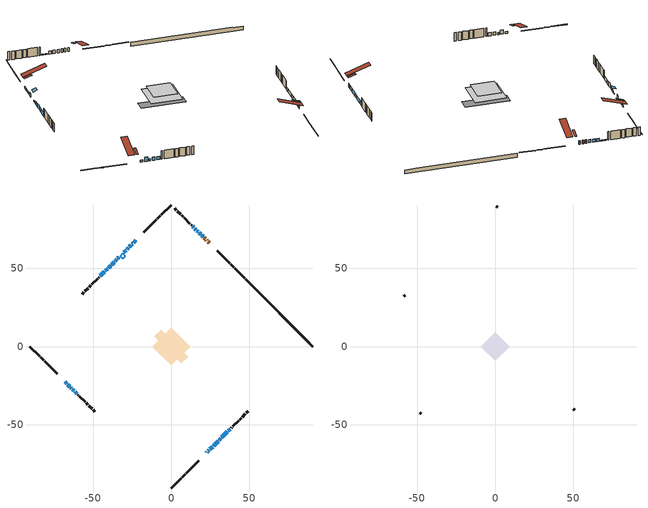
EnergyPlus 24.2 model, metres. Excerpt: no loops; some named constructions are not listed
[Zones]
conditioned space
 floor outside (Floor1 construction): -4.53,0 0,4.53 4.53,0 0,-4.53 z0.31
 floor adiabatic (AdiabaticFloorConstruction): -12.14,0 0,12.14 12.14,0 0,-12.14 z2.75
 floor foundation (Slab1 construction): -10.74,6.42 -6.42,10.74 10.74,-6.42 6.42,-10.74 z-2.13
 wall outside (RimJoist1 construction): 0,-90.49 6.3,-84.18 / -90.49,0 -84.18,-6.3 / 0,90.49 -6.3,84.18 / 46.87,43.62 40.56,49.92 z0.31:0.61
 wall outside (RimJoist2 construction): 6.96,-83.53 8.82,-81.67 / -83.53,-6.96 -81.67,-8.82 / -6.96,83.53 -8.82,81.67 / 39.91,50.58 38.05,52.44 z0.31:0.61
 wall outside (RimJoist3 construction): 9.48,-81.01 17.53,-72.96 / -81.01,-9.48 -72.96,-17.53 / -9.48,81.01 -17.53,72.96 / 37.39,53.1 29.34,61.15 z0.31:0.61
 wall outside (AdiabaticWallConstruction 1): 24.19,66.3 23.5,66.99 / 22.85,67.64 22.27,68.22 / 21.61,68.87 21.01,69.48 z0.31:2.34
 wall outside (AdiabaticWallConstruction): -67.81,-22.68 -66.77,-23.72 / -22.68,67.81 -24.05,66.44 / -24.7,65.79 -25.17,65.32 / -64.24,-26.25 -63.88,-26.61 z0.31:1.53; 22.68,-67.81 23.04,-67.45 / 23.7,-66.79 24.06,-66.43 / 24.72,-65.77 26.4,-64.08 / 27.06,-63.43 29.93,-60.55 / -28.87,61.62 -30.31,60.18 / -40.75,49.74 -42.08,48.41 / -42.74,47.75 -45.4,45.09 z0.31:2.34; -66.12,-24.37 -64.89,-25.59 / -38.8,51.69 -40.09,50.39 z0.31:2.75; 20.35,70.14 19.45,71.04 / 18.8,71.69 17.9,72.59 / 30.59,-59.9 31.67,-58.82 / 32.32,-58.16 35.92,-54.57 / -63.22,-27.27 -62.14,-28.35 / -61.49,-29 -60.41,-30.08 / 36.58,-53.91 37.65,-52.83 z0.31:2.14; -25.83,64.66 -26.84,63.65 z0.31:1.43; -27.49,63 -28.21,62.28 z0.31:1.13; 17.24,73.25 16.38,74.11 z0.31:2.04; 15.72,74.77 15.04,75.45 / 14.38,76.11 13.7,76.79 / -33.41,57.07 -34.1,56.39 z0.31:0.77; -34.75,55.73 -35.94,54.55 z0.31:1.48; -36.6,53.89 -38.14,52.34 z0.31:2.19
 wall outside (Wall1 construction): 38.31,-52.18 38.72,-51.77 / -59.75,-30.74 -59.35,-31.14 / -46.05,44.44 -46.46,44.03 / 13.04,77.45 12.64,77.85 z0.31:5.19
 wall outside (Wall2 construction): 39.37,-51.12 43.04,-47.44 / -58.69,-31.8 -55.02,-35.47 / -47.11,43.37 -50.79,39.7 / 11.98,78.51 8.31,82.18 z0.31:5.19
 wall outside (Wall3 construction): 43.7,-46.79 44.74,-45.74 / -54.36,-36.13 -53.32,-37.17 / -51.44,39.05 -52.49,38 / 7.65,82.84 6.61,83.88 z0.31:5.19
 wall outside (Wall4 construction): 45.4,-45.09 47.42,-43.06 / -52.66,-37.83 -50.64,-39.85 / -53.14,37.35 -55.16,35.32 / 5.95,84.54 3.93,86.56 z0.31:5.19
 wall outside (Wall5 construction): 48.08,-42.41 49.22,-41.27 / -49.98,-40.51 -48.84,-41.65 / -55.82,34.67 -56.96,33.53 / 3.27,87.22 2.13,88.36 z0.31:5.19
 wall foundation (FoundationWall1 construction): 47.53,42.96,-2.13 47.53,42.96,0.31 86.19,4.3,0.31 86.19,4.3,0.09 90.49,0,0.09 90.49,0,-2.13
 window (WindowConstruction 23): -67.81,-22.68 -66.77,-23.72 z0.31:1.53
 window (WindowConstruction 6): 22.68,-67.81 23.04,-67.45 z0.31:2.34
 window (WindowConstruction 7): 23.7,-66.79 24.06,-66.43 z0.31:2.34
 window (WindowConstruction 8): 24.72,-65.77 26.4,-64.08 z0.31:2.34
 window (WindowConstruction 9): 27.06,-63.43 29.93,-60.55 z0.31:2.34
 window (WindowConstruction 10): -66.12,-24.37 -64.89,-25.59 z0.31:2.75
 window (WindowConstruction 11): 20.35,70.14 19.45,71.04 z0.31:2.14
 window (WindowConstruction 12): 18.79,71.69 17.9,72.59 z0.31:2.14
 window (WindowConstruction 13): -22.68,67.81 -24.05,66.44 z0.31:1.53
 window (WindowConstruction 14): -24.7,65.78 -25.17,65.32 z0.31:1.53
 window (WindowConstruction 15): -25.83,64.66 -26.83,63.65 z0.31:1.43
 window (WindowConstruction 24): -64.24,-26.25 -63.88,-26.61 z0.31:1.53
 window (WindowConstruction 16): -27.49,63 -28.21,62.28 z0.31:1.12
 window (WindowConstruction 17): -28.87,61.62 -30.31,60.18 z0.31:2.34
 window (WindowConstruction 18): 30.59,-59.9 31.67,-58.82 z0.31:2.14
 window (WindowConstruction 19): 32.32,-58.16 35.92,-54.57 z0.31:2.14
 window (WindowConstruction 20): -63.22,-27.27 -62.14,-28.35 z0.31:2.14
 window (WindowConstruction 21): -61.49,-29 -60.41,-30.08 z0.31:2.14
 window (WindowConstruction): 17.24,73.25 16.38,74.11 z0.31:2.04
 window (WindowConstruction 22): 36.58,-53.91 37.65,-52.83 z0.31:2.14
 window (WindowConstruction 25): 15.72,74.77 15.04,75.45 z0.31:0.77
 window (WindowConstruction 26): 14.38,76.11 13.7,76.79 z0.31:0.77
 window (WindowConstruction 27): -33.42,57.07 -34.1,56.39 z0.31:0.77
 window (WindowConstruction 1): -34.75,55.73 -35.94,54.55 z0.31:1.48
 window (WindowConstruction 2): -36.6,53.89 -38.14,52.35 z0.31:2.19
 window (WindowConstruction 3): -38.8,51.69 -40.09,50.4 z0.31:2.75
 window (WindowConstruction 4): -40.75,49.74 -42.08,48.41 z0.31:2.34
 window (WindowConstruction 5): -42.74,47.75 -45.4,45.09 z0.31:2.34
 door (Door): 24.19,66.3 23.5,66.99 z0.31:2.34
 door (Door 1): 22.85,67.64 22.27,68.22 z0.31:2.34
 door (Door 2): 21.61,68.87 21.01,69.48 z0.31:2.34
 ceiling adiabatic (AdiabaticFloorConstruction): 0,-12.14 12.14,0 0,12.14 -12.14,0 z2.75
 roof outside (Roof2 construction): 22.03,-68.46,5.19 18.97,-65.41,6.63 18.17,-66.22,6.63 21.22,-69.27,5.19; -68.46,-22.03,5.19 -65.41,-18.97,6.63 -66.22,-18.17,6.63 -69.27,-21.22,5.19; -22.03,68.46,5.19 -18.97,65.41,6.63 -18.17,66.22,6.63 -21.22,69.27,5.19; 24.84,65.64,5.19 21.79,62.59,6.63 22.6,61.79,6.63 25.65,64.84,5.19
 roof outside (AdiabaticRoofConstruction): -32.76,57.73,5.19 -31.05,56.03,5.99 -29.26,57.82,5.99 -30.96,59.53,5.19
 skylight (SkylightConstruction): -32.76,57.73,5.19 -31.05,56.03,5.99 -29.26,57.82,5.99 -30.96,59.52,5.19
attic - vented
 floor to conditioned space (Floor2 construction Reversed): -9.24,0 0,9.24 9.24,0 0,-9.24 z5.19
 wall outside (Wall6 construction): 49.88,-40.61 50.7,-39.79 / -48.19,-42.3 -47.37,-43.12 / -57.62,32.87 -58.44,32.05 / 1.48,89.01 0.66,89.83 z0.31:5.19
 roof outside (Roof1 construction): 20.56,-69.92,5.19 11.55,-60.91,9.44 9.18,-63.29,9.44 18.19,-72.3,5.19; -69.92,-20.56,5.19 -60.91,-11.55,9.44 -63.29,-9.18,9.44 -72.3,-18.19,5.19; -20.56,69.92,5.19 -11.55,60.91,9.44 -9.18,63.29,9.44 -18.19,72.3,5.19; 26.3,64.18,5.19 17.29,55.17,9.44 19.67,52.8,9.44 28.68,61.81,5.19
[Schedule:Day:Interval]
mech vent bath fan 0 schedule day; mech vent bath fan 1 schedule day: No, 07:00, 0, 08:00, 1, 09:00, 0.2, 24:00, 0
mech vent bath fan 0 schedule default day; mech vent bath fan 1 schedule default day; mech vent range fan 0 schedule default day; misc plug loads schedule default day; general water use schedule default day; clothes dryer exhaust 0 schedule default day; cooling season schedule day; cooling season schedule day 2; cooling season schedule default day; exterior lighting schedule default day; natural vent schedule default day: No, 24:00, 0
mech vent range fan 0 schedule day: No, 18:00, 0, 19:00, 1, 20:00, 0.2, 24:00, 0
misc plug loads schedule day: No, 06:00, 0.705882, 07:00, 0.745098, 08:00, 0.803922, 15:00, 0.823529, 16:00, 0.862745, 17:00, 0.921569, 18:00, 0.980392, 19:00, 1, 20:00, 0.980392, 21:00, 0.941176, 22:00, 0.862745, 23:00, 0.784314, 24:00, 0.72549
general water use schedule day: No, 01:00, 0.315068, 03:00, 0.287671, 04:00, 0.342466, 05:00, 0.369863, 06:00, 0.520548, 07:00, 0.60274, 08:00, 0.534247, 10:00, 0.506849, 11:00, 0.465753, 14:00, 0.479452, 15:00, 0.534247, 16:00, 0.589041, 17:00, 0.69863, 18:00, 0.876712, 19:00, 0.890411, 20:00, 0.986301, 21:00, 1, 22:00, 0.863014, 23:00, 0.616438, 24:00, 0.465753
clothes dryer exhaust 0 schedule day: No, 01:00, 0.123457, 02:00, 0.0740741, 03:00, 0.0493827, 04:00, 0.0246914, 05:00, 0.0493827, 06:00, 0.0740741, 07:00, 0.197531, 08:00, 0.395062, 09:00, 0.592593, 10:00, 0.839506, 11:00, 0.962963, 12:00, 1, 13:00, 0.91358, 14:00, 0.82716, 15:00, 0.716049, 16:00, 0.753086, 17:00, 0.679012, 18:00, 0.666667, 20:00, 0.62963, 21:00, 0.641975, 22:00, 0.666667, 23:00, 0.54321, 24:00, 0.296296
cooling season schedule day 1: No, 24:00, 1
exterior lighting schedule day: No, 01:00, 0.566667, 03:00, 0.524167, 05:00, 0.495833, 06:00, 0.5525, 07:00, 0.623333, 08:00, 0.580833, 09:00, 0.439167, 10:00, 0.354167, 12:00, 0.34, 13:00, 0.354167, 14:00, 0.396667, 15:00, 0.425, 16:00, 0.495833, 17:00, 0.623333, 18:00, 0.793333, 19:00, 0.906667, 20:00, 0.963333, 21:00, 0.991667, 22:00, 0.920833, 23:00, 0.793333, 24:00, 0.665833
exterior lighting schedule day 1: No, 01:00, 0.528571, 03:00, 0.488929, 05:00, 0.4625, 06:00, 0.515357, 07:00, 0.581429, 08:00, 0.541786, 09:00, 0.409643, 10:00, 0.330357, 12:00, 0.317143, 13:00, 0.330357, 14:00, 0.37, 15:00, 0.396429, 16:00, 0.4625, 17:00, 0.581429, 18:00, 0.74, 19:00, 0.845714, 20:00, 0.898571, 21:00, 0.925, 22:00, 0.858929, 23:00, 0.74, 24:00, 0.621071
exterior lighting schedule day 10: No, 01:00, 0.552381, 03:00, 0.510952, 05:00, 0.483333, 06:00, 0.538571, 07:00, 0.607619, 08:00, 0.56619, 09:00, 0.428095, 10:00, 0.345238, 12:00, 0.331429, 13:00, 0.345238, 14:00, 0.386667, 15:00, 0.414286, 16:00, 0.483333, 17:00, 0.607619, 18:00, 0.773333, 19:00, 0.88381, 20:00, 0.939048, 21:00, 0.966667, 22:00, 0.897619, 23:00, 0.773333, 24:00, 0.649048
exterior lighting schedule day 11: No, 01:00, 0.571429, 03:00, 0.528571, 05:00, 0.5, 06:00, 0.557143, 07:00, 0.628571, 08:00, 0.585714, 09:00, 0.442857, 10:00, 0.357143, 12:00, 0.342857, 13:00, 0.357143, 14:00, 0.4, 15:00, 0.428571, 16:00, 0.5, 17:00, 0.628571, 18:00, 0.8, 19:00, 0.914286, 20:00, 0.971429, 21:00, 1, 22:00, 0.928571, 23:00, 0.8, 24:00, 0.671429
exterior lighting schedule day 2: No, 01:00, 0.485714, 03:00, 0.449286, 05:00, 0.425, 06:00, 0.473571, 07:00, 0.534286, 08:00, 0.497857, 09:00, 0.376429, 10:00, 0.303571, 12:00, 0.291429, 13:00, 0.303571, 14:00, 0.34, 15:00, 0.364286, 16:00, 0.425, 17:00, 0.534286, 18:00, 0.68, 19:00, 0.777143, 20:00, 0.825714, 21:00, 0.85, 22:00, 0.789286, 23:00, 0.68, 24:00, 0.570714
exterior lighting schedule day 3: No, 01:00, 0.442857, 03:00, 0.409643, 05:00, 0.3875, 06:00, 0.431786, 07:00, 0.487143, 08:00, 0.453929, 09:00, 0.343214, 10:00, 0.276786, 12:00, 0.265714, 13:00, 0.276786, 14:00, 0.31, 15:00, 0.332143, 16:00, 0.3875, 17:00, 0.487143, 18:00, 0.62, 19:00, 0.708571, 20:00, 0.752857, 21:00, 0.775, 22:00, 0.719643, 23:00, 0.62, 24:00, 0.520357
exterior lighting schedule day 4: No, 01:00, 0.4, 03:00, 0.37, 05:00, 0.35, 06:00, 0.39, 07:00, 0.44, 08:00, 0.41, 09:00, 0.31, 10:00, 0.25, 12:00, 0.24, 13:00, 0.25, 14:00, 0.28, 15:00, 0.3, 16:00, 0.35, 17:00, 0.44, 18:00, 0.56, 19:00, 0.64, 20:00, 0.68, 21:00, 0.7, 22:00, 0.65, 23:00, 0.56, 24:00, 0.47
exterior lighting schedule day 5: No, 01:00, 0.380952, 03:00, 0.352381, 05:00, 0.333333, 06:00, 0.371429, 07:00, 0.419048, 08:00, 0.390476, 09:00, 0.295238, 10:00, 0.238095, 12:00, 0.228571, 13:00, 0.238095, 14:00, 0.266667, 15:00, 0.285714, 16:00, 0.333333, 17:00, 0.419048, 18:00, 0.533333, 19:00, 0.609524, 20:00, 0.647619, 21:00, 0.666667, 22:00, 0.619048, 23:00, 0.533333, 24:00, 0.447619
exterior lighting schedule day 6: No, 01:00, 0.390476, 03:00, 0.36119, 05:00, 0.341667, 06:00, 0.380714, 07:00, 0.429524, 08:00, 0.400238, 09:00, 0.302619, 10:00, 0.244048, 12:00, 0.234286, 13:00, 0.244048, 14:00, 0.273333, 15:00, 0.292857, 16:00, 0.341667, 17:00, 0.429524, 18:00, 0.546667, 19:00, 0.624762, 20:00, 0.66381, 21:00, 0.683333, 22:00, 0.634524, 23:00, 0.546667, 24:00, 0.45881
exterior lighting schedule day 7: No, 01:00, 0.419048, 03:00, 0.387619, 05:00, 0.366667, 06:00, 0.408571, 07:00, 0.460952, 08:00, 0.429524, 09:00, 0.324762, 10:00, 0.261905, 12:00, 0.251429, 13:00, 0.261905, 14:00, 0.293333, 15:00, 0.314286, 16:00, 0.366667, 17:00, 0.460952, 18:00, 0.586667, 19:00, 0.670476, 20:00, 0.712381, 21:00, 0.733333, 22:00, 0.680952, 23:00, 0.586667, 24:00, 0.492381
exterior lighting schedule day 8: No, 01:00, 0.466667, 03:00, 0.431667, 05:00, 0.408333, 06:00, 0.455, 07:00, 0.513333, 08:00, 0.478333, 09:00, 0.361667, 10:00, 0.291667, 12:00, 0.28, 13:00, 0.291667, 14:00, 0.326667, 15:00, 0.35, 16:00, 0.408333, 17:00, 0.513333, 18:00, 0.653333, 19:00, 0.746667, 20:00, 0.793333, 21:00, 0.816667, 22:00, 0.758333, 23:00, 0.653333, 24:00, 0.548333
exterior lighting schedule day 9: No, 01:00, 0.509524, 03:00, 0.47131, 05:00, 0.445833, 06:00, 0.496786, 07:00, 0.560476, 08:00, 0.522262, 09:00, 0.394881, 10:00, 0.318452, 12:00, 0.305714, 13:00, 0.318452, 14:00, 0.356667, 15:00, 0.382143, 16:00, 0.445833, 17:00, 0.560476, 18:00, 0.713333, 19:00, 0.815238, 20:00, 0.86619, 21:00, 0.891667, 22:00, 0.827976, 23:00, 0.713333, 24:00, 0.59869
[Schedule:Week:Daily]
mech vent bath fan 0 schedule Week Rule - Jan1-Dec31: mech vent bath fan 0 schedule day, mech vent bath fan 0 schedule day, mech vent bath fan 0 schedule day, mech vent bath fan 0 schedule day, mech vent bath fan 0 schedule day, mech vent bath fan 0 schedule day, mech vent bath fan 0 schedule day, mech vent bath fan 0 schedule default day, mech vent bath fan 0 schedule default day, mech vent bath fan 0 schedule default day, mech vent bath fan 0 schedule default day, mech vent bath fan 0 schedule default day
mech vent bath fan 1 schedule Week Rule - Jan1-Dec31: mech vent bath fan 1 schedule day, mech vent bath fan 1 schedule day, mech vent bath fan 1 schedule day, mech vent bath fan 1 schedule day, mech vent bath fan 1 schedule day, mech vent bath fan 1 schedule day, mech vent bath fan 1 schedule day, mech vent bath fan 1 schedule default day, mech vent bath fan 1 schedule default day, mech vent bath fan 1 schedule default day, mech vent bath fan 1 schedule default day, mech vent bath fan 1 schedule default day
mech vent range fan 0 schedule Week Rule - Jan1-Dec31: mech vent range fan 0 schedule day, mech vent range fan 0 schedule day, mech vent range fan 0 schedule day, mech vent range fan 0 schedule day, mech vent range fan 0 schedule day, mech vent range fan 0 schedule day, mech vent range fan 0 schedule day, mech vent range fan 0 schedule default day, mech vent range fan 0 schedule default day, mech vent range fan 0 schedule default day, mech vent range fan 0 schedule default day, mech vent range fan 0 schedule default day
misc plug loads schedule Week Rule - Jan1-Dec31: misc plug loads schedule day, misc plug loads schedule day, misc plug loads schedule day, misc plug loads schedule day, misc plug loads schedule day, misc plug loads schedule day, misc plug loads schedule day, misc plug loads schedule default day, misc plug loads schedule default day, misc plug loads schedule default day, misc plug loads schedule default day, misc plug loads schedule default day
general water use schedule Week Rule - Jan1-Dec31: general water use schedule day, general water use schedule day, general water use schedule day, general water use schedule day, general water use schedule day, general water use schedule day, general water use schedule day, general water use schedule default day, general water use schedule default day, general water use schedule default day, general water use schedule default day, general water use schedule default day
clothes dryer exhaust 0 schedule Week Rule - Jan1-Dec31: clothes dryer exhaust 0 schedule day, clothes dryer exhaust 0 schedule day, clothes dryer exhaust 0 schedule day, clothes dryer exhaust 0 schedule day, clothes dryer exhaust 0 schedule day, clothes dryer exhaust 0 schedule day, clothes dryer exhaust 0 schedule day, clothes dryer exhaust 0 schedule default day, clothes dryer exhaust 0 schedule default day, clothes dryer exhaust 0 schedule default day, clothes dryer exhaust 0 schedule default day, clothes dryer exhaust 0 schedule default day
cooling season schedule Week Rule - Jan1-May26: cooling season schedule day, cooling season schedule day, cooling season schedule day, cooling season schedule day, cooling season schedule day, cooling season schedule day, cooling season schedule day, cooling season schedule default day, cooling season schedule default day, cooling season schedule default day, cooling season schedule default day, cooling season schedule default day
cooling season schedule Week Rule - May27-Jun2: cooling season schedule day, cooling season schedule day, cooling season schedule day, cooling season schedule day, cooling season schedule day, cooling season schedule day 1, cooling season schedule day 1, cooling season schedule default day, cooling season schedule default day, cooling season schedule default day, cooling season schedule default day, cooling season schedule default day
cooling season schedule Week Rule - Jun3-Aug25: cooling season schedule day 1, cooling season schedule day 1, cooling season schedule day 1, cooling season schedule day 1, cooling season schedule day 1, cooling season schedule day 1, cooling season schedule day 1, cooling season schedule default day, cooling season schedule default day, cooling season schedule default day, cooling season schedule default day, cooling season schedule default day
cooling season schedule Week Rule - Aug26-Sep1: cooling season schedule day 1, cooling season schedule day 1, cooling season schedule day 1, cooling season schedule day 1, cooling season schedule day 1, cooling season schedule day 1, cooling season schedule day 2, cooling season schedule default day, cooling season schedule default day, cooling season schedule default day, cooling season schedule default day, cooling season schedule default day
cooling season schedule Week Rule - Sep2-Dec31: cooling season schedule day 2, cooling season schedule day 2, cooling season schedule day 2, cooling season schedule day 2, cooling season schedule day 2, cooling season schedule day 2, cooling season schedule day 2, cooling season schedule default day, cooling season schedule default day, cooling season schedule default day, cooling season schedule default day, cooling season schedule default day
exterior lighting schedule Week Rule - Jan1-Jan27: exterior lighting schedule day, exterior lighting schedule day, exterior lighting schedule day, exterior lighting schedule day, exterior lighting schedule day, exterior lighting schedule day, exterior lighting schedule day, exterior lighting schedule default day, exterior lighting schedule default day, exterior lighting schedule default day, exterior lighting schedule default day, exterior lighting schedule default day
exterior lighting schedule Week Rule - Jan28-Feb3: exterior lighting schedule day, exterior lighting schedule day, exterior lighting schedule day, exterior lighting schedule day, exterior lighting schedule day 1, exterior lighting schedule day 1, exterior lighting schedule day 1, exterior lighting schedule default day, exterior lighting schedule default day, exterior lighting schedule default day, exterior lighting schedule default day, exterior lighting schedule default day
exterior lighting schedule Week Rule - Feb4-Feb24: exterior lighting schedule day 1, exterior lighting schedule day 1, exterior lighting schedule day 1, exterior lighting schedule day 1, exterior lighting schedule day 1, exterior lighting schedule day 1, exterior lighting schedule day 1, exterior lighting schedule default day, exterior lighting schedule default day, exterior lighting schedule default day, exterior lighting schedule default day, exterior lighting schedule default day
exterior lighting schedule Week Rule - Feb25-Mar3: exterior lighting schedule day 1, exterior lighting schedule day 1, exterior lighting schedule day 1, exterior lighting schedule day 1, exterior lighting schedule day 2, exterior lighting schedule day 2, exterior lighting schedule day 2, exterior lighting schedule default day, exterior lighting schedule default day, exterior lighting schedule default day, exterior lighting schedule default day, exterior lighting schedule default day
exterior lighting schedule Week Rule - Mar4-Mar31: exterior lighting schedule day 2, exterior lighting schedule day 2, exterior lighting schedule day 2, exterior lighting schedule day 2, exterior lighting schedule day 2, exterior lighting schedule day 2, exterior lighting schedule day 2, exterior lighting schedule default day, exterior lighting schedule default day, exterior lighting schedule default day, exterior lighting schedule default day, exterior lighting schedule default day
exterior lighting schedule Week Rule - Apr1-Apr28: exterior lighting schedule day 3, exterior lighting schedule day 3, exterior lighting schedule day 3, exterior lighting schedule day 3, exterior lighting schedule day 3, exterior lighting schedule day 3, exterior lighting schedule day 3, exterior lighting schedule default day, exterior lighting schedule default day, exterior lighting schedule default day, exterior lighting schedule default day, exterior lighting schedule default day
exterior lighting schedule Week Rule - Apr29-May5: exterior lighting schedule day 3, exterior lighting schedule day 3, exterior lighting schedule day 4, exterior lighting schedule day 4, exterior lighting schedule day 4, exterior lighting schedule day 4, exterior lighting schedule day 4, exterior lighting schedule default day, exterior lighting schedule default day, exterior lighting schedule default day, exterior lighting schedule default day, exterior lighting schedule default day
exterior lighting schedule Week Rule - May6-May26: exterior lighting schedule day 4, exterior lighting schedule day 4, exterior lighting schedule day 4, exterior lighting schedule day 4, exterior lighting schedule day 4, exterior lighting schedule day 4, exterior lighting schedule day 4, exterior lighting schedule default day, exterior lighting schedule default day, exterior lighting schedule default day, exterior lighting schedule default day, exterior lighting schedule default day
exterior lighting schedule Week Rule - May27-Jun2: exterior lighting schedule day 4, exterior lighting schedule day 4, exterior lighting schedule day 4, exterior lighting schedule day 4, exterior lighting schedule day 4, exterior lighting schedule day 5, exterior lighting schedule day 5, exterior lighting schedule default day, exterior lighting schedule default day, exterior lighting schedule default day, exterior lighting schedule default day, exterior lighting schedule default day
exterior lighting schedule Week Rule - Jun3-Jun30: exterior lighting schedule day 5, exterior lighting schedule day 5, exterior lighting schedule day 5, exterior lighting schedule day 5, exterior lighting schedule day 5, exterior lighting schedule day 5, exterior lighting schedule day 5, exterior lighting schedule default day, exterior lighting schedule default day, exterior lighting schedule default day, exterior lighting schedule default day, exterior lighting schedule default day
exterior lighting schedule Week Rule - Jul1-Jul28: exterior lighting schedule day 6, exterior lighting schedule day 6, exterior lighting schedule day 6, exterior lighting schedule day 6, exterior lighting schedule day 6, exterior lighting schedule day 6, exterior lighting schedule day 6, exterior lighting schedule default day, exterior lighting schedule default day, exterior lighting schedule default day, exterior lighting schedule default day, exterior lighting schedule default day
exterior lighting schedule Week Rule - Jul29-Aug4: exterior lighting schedule day 6, exterior lighting schedule day 6, exterior lighting schedule day 6, exterior lighting schedule day 7, exterior lighting schedule day 7, exterior lighting schedule day 7, exterior lighting schedule day 7, exterior lighting schedule default day, exterior lighting schedule default day, exterior lighting schedule default day, exterior lighting schedule default day, exterior lighting schedule default day
exterior lighting schedule Week Rule - Aug5-Aug25: exterior lighting schedule day 7, exterior lighting schedule day 7, exterior lighting schedule day 7, exterior lighting schedule day 7, exterior lighting schedule day 7, exterior lighting schedule day 7, exterior lighting schedule day 7, exterior lighting schedule default day, exterior lighting schedule default day, exterior lighting schedule default day, exterior lighting schedule default day, exterior lighting schedule default day
exterior lighting schedule Week Rule - Aug26-Sep1: exterior lighting schedule day 7, exterior lighting schedule day 7, exterior lighting schedule day 7, exterior lighting schedule day 7, exterior lighting schedule day 7, exterior lighting schedule day 7, exterior lighting schedule day 8, exterior lighting schedule default day, exterior lighting schedule default day, exterior lighting schedule default day, exterior lighting schedule default day, exterior lighting schedule default day
exterior lighting schedule Week Rule - Sep2-Sep29: exterior lighting schedule day 8, exterior lighting schedule day 8, exterior lighting schedule day 8, exterior lighting schedule day 8, exterior lighting schedule day 8, exterior lighting schedule day 8, exterior lighting schedule day 8, exterior lighting schedule default day, exterior lighting schedule default day, exterior lighting schedule default day, exterior lighting schedule default day, exterior lighting schedule default day
exterior lighting schedule Week Rule - Sep30-Oct6: exterior lighting schedule day 8, exterior lighting schedule day 9, exterior lighting schedule day 9, exterior lighting schedule day 9, exterior lighting schedule day 9, exterior lighting schedule day 9, exterior lighting schedule day 9, exterior lighting schedule default day, exterior lighting schedule default day, exterior lighting schedule default day, exterior lighting schedule default day, exterior lighting schedule default day
exterior lighting schedule Week Rule - Oct7-Oct27: exterior lighting schedule day 9, exterior lighting schedule day 9, exterior lighting schedule day 9, exterior lighting schedule day 9, exterior lighting schedule day 9, exterior lighting schedule day 9, exterior lighting schedule day 9, exterior lighting schedule default day, exterior lighting schedule default day, exterior lighting schedule default day, exterior lighting schedule default day, exterior lighting schedule default day
exterior lighting schedule Week Rule - Oct28-Nov3: exterior lighting schedule day 9, exterior lighting schedule day 9, exterior lighting schedule day 9, exterior lighting schedule day 9, exterior lighting schedule day 10, exterior lighting schedule day 10, exterior lighting schedule day 10, exterior lighting schedule default day, exterior lighting schedule default day, exterior lighting schedule default day, exterior lighting schedule default day, exterior lighting schedule default day
exterior lighting schedule Week Rule - Nov4-Nov24: exterior lighting schedule day 10, exterior lighting schedule day 10, exterior lighting schedule day 10, exterior lighting schedule day 10, exterior lighting schedule day 10, exterior lighting schedule day 10, exterior lighting schedule day 10, exterior lighting schedule default day, exterior lighting schedule default day, exterior lighting schedule default day, exterior lighting schedule default day, exterior lighting schedule default day
exterior lighting schedule Week Rule - Nov25-Dec1: exterior lighting schedule day 10, exterior lighting schedule day 10, exterior lighting schedule day 10, exterior lighting schedule day 10, exterior lighting schedule day 10, exterior lighting schedule day 10, exterior lighting schedule day 11, exterior lighting schedule default day, exterior lighting schedule default day, exterior lighting schedule default day, exterior lighting schedule default day, exterior lighting schedule default day
exterior lighting schedule Week Rule - Dec2-Dec31: exterior lighting schedule day 11, exterior lighting schedule day 11, exterior lighting schedule day 11, exterior lighting schedule day 11, exterior lighting schedule day 11, exterior lighting schedule day 11, exterior lighting schedule day 11, exterior lighting schedule default day, exterior lighting schedule default day, exterior lighting schedule default day, exterior lighting schedule default day, exterior lighting schedule default day
natural vent schedule Week Rule - Jan1-Dec31: natural vent schedule default day, natural vent schedule default day, natural vent schedule default day, natural vent schedule default day, natural vent schedule default day, natural vent schedule default day, natural vent schedule default day, natural vent schedule default day, natural vent schedule default day, natural vent schedule default day, natural vent schedule default day, natural vent schedule default day
[Schedule:Year]
clothes dryer exhaust 0 schedule: clothes dryer exhaust 0 schedule Week Rule - Jan1-Dec31, 1, 1, 12, 31
cooling season schedule: cooling season schedule Week Rule - Jan1-May26, 1, 1, 5, 26, cooling season schedule Week Rule - May27-Jun2, 5, 27, 6, 2, cooling season schedule Week Rule - Jun3-Aug25, 6, 3, 8, 25, cooling season schedule Week Rule - Aug26-Sep1, 8, 26, 9, 1, cooling season schedule Week Rule - Sep2-Dec31, 9, 2, 12, 31
natural vent schedule: natural vent schedule Week Rule - Jan1-Dec31, 1, 1, 12, 31
